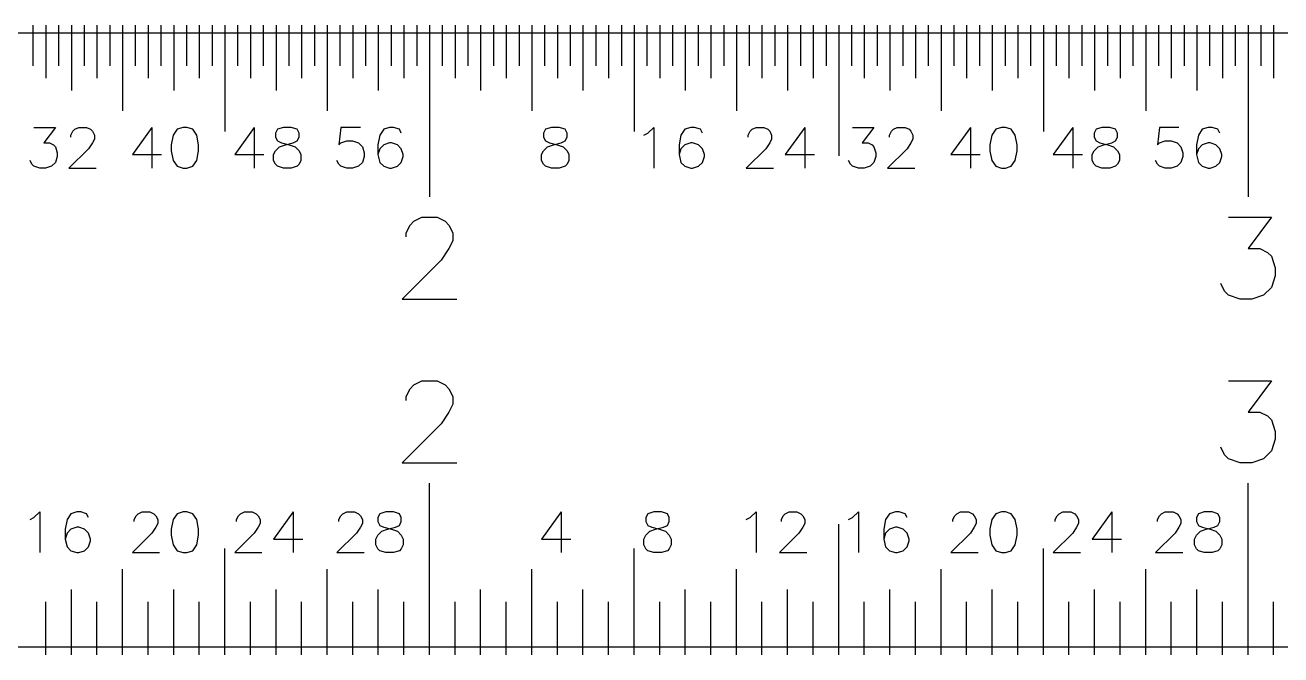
# Model space of a CAD drawing. Header units: inches. Extents: x 0 to 6, y -0.01 to 0.76.
# Drawn here: x 1.506 to 3.04, y -0.01 to 0.76 of the extents above; entities that cross this region are included whole.
import ezdxf

# ---------------------------------------------------------------- set-up
doc = ezdxf.new("R2010")
doc.units = ezdxf.units.IN
doc.header["$MEASUREMENT"] = 0
doc.layers.add('ENGRAVE', color=1, linetype='Continuous')
doc.layers.add('OUTLINE', color=8, linetype='Continuous')

msp = doc.modelspace()

# ---------------------------------------------------------------- linework, layer by layer
at = {"layer": 'ENGRAVE'}
for points in [[(1.5156, 0.76), (1.5156, 0.71)], [(1.5312, 0.76), (1.5312, 0.695)], [(1.5469, 0.76), (1.5469, 0.71)], [(1.5625, 0.76), (1.5625, 0.68)], [(1.5781, 0.76), (1.5781, 0.71)], [(1.5938, 0.76), (1.5938, 0.695)], [(1.6094, 0.76), (1.6094, 0.71)], [(1.625, 0.76), (1.625, 0.655)], [(1.6406, 0.76), (1.6406, 0.71)], [(1.6562, 0.76), (1.6562, 0.695)], [(1.6719, 0.76), (1.6719, 0.71)], [(1.6875, 0.76), (1.6875, 0.68)], [(1.7031, 0.76), (1.7031, 0.71)], [(1.7188, 0.76), (1.7188, 0.695)], [(1.7344, 0.76), (1.7344, 0.71)], [(1.75, 0.76), (1.75, 0.63)], [(1.7656, 0.76), (1.7656, 0.71)], [(1.7812, 0.76), (1.7812, 0.695)], [(1.7969, 0.76), (1.7969, 0.71)], [(1.8125, 0.76), (1.8125, 0.68)], [(1.8281, 0.76), (1.8281, 0.71)], [(1.8438, 0.76), (1.8438, 0.695)], [(1.8594, 0.76), (1.8594, 0.71)], [(1.875, 0.76), (1.875, 0.655)], [(1.8906, 0.76), (1.8906, 0.71)], [(1.9062, 0.76), (1.9062, 0.695)], [(1.9219, 0.76), (1.9219, 0.71)], [(1.9375, 0.76), (1.9375, 0.68)], [(1.9531, 0.76), (1.9531, 0.71)], [(1.9688, 0.76), (1.9688, 0.695)], [(1.9844, 0.76), (1.9844, 0.71)], [(2, 0.76), (2, 0.55)], [(2.0156, 0.76), (2.0156, 0.71)], [(2.0312, 0.76), (2.0312, 0.695)], [(2.0469, 0.76), (2.0469, 0.71)], [(2.0625, 0.76), (2.0625, 0.68)], [(2.0781, 0.76), (2.0781, 0.71)], [(2.0938, 0.76), (2.0938, 0.695)], [(2.1094, 0.76), (2.1094, 0.71)], [(2.125, 0.76), (2.125, 0.655)], [(2.1406, 0.76), (2.1406, 0.71)], [(2.1562, 0.76), (2.1562, 0.695)], [(2.1719, 0.76), (2.1719, 0.71)], [(2.1875, 0.76), (2.1875, 0.68)], [(2.2031, 0.76), (2.2031, 0.71)], [(2.2188, 0.76), (2.2188, 0.695)], [(2.2344, 0.76), (2.2344, 0.71)], [(2.25, 0.76), (2.25, 0.63)], [(2.2656, 0.76), (2.2656, 0.71)], [(2.2812, 0.76), (2.2812, 0.695)], [(2.2969, 0.76), (2.2969, 0.71)], [(2.3125, 0.76), (2.3125, 0.68)], [(2.3281, 0.76), (2.3281, 0.71)], [(2.3438, 0.76), (2.3438, 0.695)], [(2.3594, 0.76), (2.3594, 0.71)], [(2.375, 0.76), (2.375, 0.655)], [(2.3906, 0.76), (2.3906, 0.71)], [(2.4062, 0.76), (2.4062, 0.695)], [(2.4219, 0.76), (2.4219, 0.71)], [(2.4375, 0.76), (2.4375, 0.68)], [(2.4531, 0.76), (2.4531, 0.71)], [(2.4688, 0.76), (2.4688, 0.695)], [(2.4844, 0.76), (2.4844, 0.71)], [(2.5, 0.76), (2.5, 0.6)], [(2.5156, 0.76), (2.5156, 0.71)], [(2.5312, 0.76), (2.5312, 0.695)], [(2.5469, 0.76), (2.5469, 0.71)], [(2.5625, 0.76), (2.5625, 0.68)], [(2.5781, 0.76), (2.5781, 0.71)], [(2.5938, 0.76), (2.5938, 0.695)], [(2.6094, 0.76), (2.6094, 0.71)], [(2.625, 0.76), (2.625, 0.655)], [(2.6406, 0.76), (2.6406, 0.71)], [(2.6562, 0.76), (2.6562, 0.695)], [(2.6719, 0.76), (2.6719, 0.71)], [(2.6875, 0.76), (2.6875, 0.68)], [(2.7031, 0.76), (2.7031, 0.71)], [(2.7188, 0.76), (2.7188, 0.695)], [(2.7344, 0.76), (2.7344, 0.71)], [(2.75, 0.76), (2.75, 0.63)], [(2.7656, 0.76), (2.7656, 0.71)], [(2.7812, 0.76), (2.7812, 0.695)], [(2.7969, 0.76), (2.7969, 0.71)], [(2.8125, 0.76), (2.8125, 0.68)], [(2.8281, 0.76), (2.8281, 0.71)], [(2.8438, 0.76), (2.8438, 0.695)], [(2.8594, 0.76), (2.8594, 0.71)], [(2.875, 0.76), (2.875, 0.655)], [(2.8906, 0.76), (2.8906, 0.71)], [(2.9062, 0.76), (2.9062, 0.695)], [(2.9219, 0.76), (2.9219, 0.71)], [(2.9375, 0.76), (2.9375, 0.68)], [(2.9531, 0.76), (2.9531, 0.71)], [(2.9688, 0.76), (2.9688, 0.695)], [(2.9844, 0.76), (2.9844, 0.71)], [(3, 0.76), (3, 0.55)], [(3.0156, 0.76), (3.0156, 0.71)], [(3.0312, 0.76), (3.0312, 0.695)], [(1.5168, 0.635), (1.543, 0.635)], [(1.543, 0.635), (1.5287, 0.616)], [(1.562, 0.6255), (1.5644, 0.6302)], [(1.5644, 0.6302), (1.5668, 0.6326)], [(1.5668, 0.6326), (1.5715, 0.635)], [(1.5715, 0.635), (1.581, 0.635)], [(1.581, 0.635), (1.5858, 0.6326)], [(1.5858, 0.6326), (1.5882, 0.6302)], [(1.5882, 0.6302), (1.5906, 0.6255)], [(1.6608, 0.635), (1.637, 0.6017)], [(1.6608, 0.635), (1.6608, 0.585)], [(1.6918, 0.6326), (1.687, 0.6255)], [(1.6989, 0.635), (1.6918, 0.6326)], [(1.7037, 0.635), (1.6989, 0.635)], [(1.7108, 0.6326), (1.7037, 0.635)], [(1.7156, 0.6255), (1.7108, 0.6326)], [(1.7858, 0.635), (1.762, 0.6017)], [(1.7858, 0.635), (1.7858, 0.585)], [(1.8144, 0.6326), (1.812, 0.6279)], [(1.8215, 0.635), (1.8144, 0.6326)], [(1.831, 0.635), (1.8215, 0.635)], [(1.8382, 0.6326), (1.831, 0.635)], [(1.8406, 0.6279), (1.8382, 0.6326)], [(1.8918, 0.635), (1.8894, 0.6136)], [(1.9156, 0.635), (1.8918, 0.635)], [(1.9441, 0.6326), (1.9394, 0.6255)], [(1.9513, 0.635), (1.9441, 0.6326)], [(1.956, 0.635), (1.9513, 0.635)], [(1.9632, 0.6326), (1.956, 0.635)], [(1.9656, 0.6279), (1.9632, 0.6326)], [(2.1418, 0.6326), (2.1394, 0.6279)], [(2.1489, 0.635), (2.1418, 0.6326)], [(2.1584, 0.635), (2.1489, 0.635)], [(2.1656, 0.6326), (2.1584, 0.635)], [(2.168, 0.6279), (2.1656, 0.6326)], [(2.2668, 0.6279), (2.2739, 0.635)], [(2.2739, 0.635), (2.2739, 0.585)], [(2.312, 0.6326), (2.3072, 0.6255)], [(2.3191, 0.635), (2.312, 0.6326)], [(2.3239, 0.635), (2.3191, 0.635)], [(2.331, 0.6326), (2.3239, 0.635)], [(2.3334, 0.6279), (2.331, 0.6326)], [(2.3894, 0.6255), (2.3918, 0.6302)], [(2.3918, 0.6302), (2.3941, 0.6326)], [(2.3941, 0.6326), (2.3989, 0.635)], [(2.3989, 0.635), (2.4084, 0.635)], [(2.4084, 0.635), (2.4132, 0.6326)], [(2.4132, 0.6326), (2.4156, 0.6302)], [(2.4156, 0.6302), (2.418, 0.6255)], [(2.4584, 0.635), (2.4346, 0.6017)], [(2.4584, 0.635), (2.4584, 0.585)], [(2.5168, 0.635), (2.543, 0.635)], [(2.543, 0.635), (2.5287, 0.616)], [(2.562, 0.6255), (2.5644, 0.6302)], [(2.5644, 0.6302), (2.5668, 0.6326)], [(2.5668, 0.6326), (2.5715, 0.635)], [(2.5715, 0.635), (2.581, 0.635)], [(2.581, 0.635), (2.5858, 0.6326)], [(2.5858, 0.6326), (2.5882, 0.6302)], [(2.5882, 0.6302), (2.5906, 0.6255)], [(2.6608, 0.635), (2.637, 0.6017)], [(2.6608, 0.635), (2.6608, 0.585)], [(2.6918, 0.6326), (2.687, 0.6255)], [(2.6989, 0.635), (2.6918, 0.6326)], [(2.7037, 0.635), (2.6989, 0.635)], [(2.7108, 0.6326), (2.7037, 0.635)], [(2.7156, 0.6255), (2.7108, 0.6326)], [(2.7858, 0.635), (2.762, 0.6017)], [(2.7858, 0.635), (2.7858, 0.585)], [(2.8144, 0.6326), (2.812, 0.6279)], [(2.8215, 0.635), (2.8144, 0.6326)], [(2.831, 0.635), (2.8215, 0.635)], [(2.8382, 0.6326), (2.831, 0.635)], [(2.8406, 0.6279), (2.8382, 0.6326)], [(2.8918, 0.635), (2.8894, 0.6136)], [(2.9156, 0.635), (2.8918, 0.635)], [(2.9441, 0.6326), (2.9394, 0.6255)], [(2.9513, 0.635), (2.9441, 0.6326)], [(2.956, 0.635), (2.9513, 0.635)], [(2.9632, 0.6326), (2.956, 0.635)], [(2.9656, 0.6279), (2.9632, 0.6326)], [(1.5287, 0.616), (1.5358, 0.616)], [(1.5358, 0.616), (1.5406, 0.6136)], [(1.562, 0.6231), (1.562, 0.6255)], [(1.5882, 0.616), (1.5834, 0.6088)], [(1.5906, 0.6207), (1.5882, 0.616)], [(1.5906, 0.6255), (1.5906, 0.6207)], [(1.687, 0.6255), (1.6846, 0.6136)], [(1.718, 0.6136), (1.7156, 0.6255)], [(1.812, 0.6279), (1.812, 0.6231)], [(1.812, 0.6231), (1.8144, 0.6183)], [(1.8144, 0.6183), (1.8191, 0.616)], [(1.8191, 0.616), (1.8287, 0.6136)], [(1.8239, 0.6136), (1.8334, 0.616)], [(1.8334, 0.616), (1.8382, 0.6183)], [(1.8382, 0.6183), (1.8406, 0.6231)], [(1.8406, 0.6231), (1.8406, 0.6279)], [(1.8894, 0.6136), (1.8918, 0.616)], [(1.8918, 0.616), (1.8989, 0.6183)], [(1.8989, 0.6183), (1.906, 0.6183)], [(1.906, 0.6183), (1.9132, 0.616)], [(1.9132, 0.616), (1.918, 0.6112)], [(1.9394, 0.6255), (1.937, 0.6136)], [(1.9513, 0.616), (1.9441, 0.6136)], [(1.9537, 0.616), (1.9513, 0.616)], [(1.9608, 0.6136), (1.9537, 0.616)], [(2.1394, 0.6279), (2.1394, 0.6231)], [(2.1394, 0.6231), (2.1418, 0.6183)], [(2.1418, 0.6183), (2.1465, 0.616)], [(2.1465, 0.616), (2.156, 0.6136)], [(2.1513, 0.6136), (2.1608, 0.616)], [(2.1608, 0.616), (2.1656, 0.6183)], [(2.1656, 0.6183), (2.168, 0.6231)], [(2.168, 0.6231), (2.168, 0.6279)], [(2.262, 0.6255), (2.2668, 0.6279)], [(2.3072, 0.6255), (2.3049, 0.6136)], [(2.3191, 0.616), (2.312, 0.6136)], [(2.3215, 0.616), (2.3191, 0.616)], [(2.3287, 0.6136), (2.3215, 0.616)], [(2.3894, 0.6231), (2.3894, 0.6255)], [(2.4156, 0.616), (2.4108, 0.6088)], [(2.418, 0.6207), (2.4156, 0.616)], [(2.418, 0.6255), (2.418, 0.6207)], [(2.5287, 0.616), (2.5358, 0.616)], [(2.5358, 0.616), (2.5406, 0.6136)], [(2.562, 0.6231), (2.562, 0.6255)], [(2.5882, 0.616), (2.5834, 0.6088)], [(2.5906, 0.6207), (2.5882, 0.616)], [(2.5906, 0.6255), (2.5906, 0.6207)], [(2.687, 0.6255), (2.6846, 0.6136)], [(2.718, 0.6136), (2.7156, 0.6255)], [(2.812, 0.6279), (2.812, 0.6231)], [(2.812, 0.6231), (2.8144, 0.6183)], [(2.8144, 0.6183), (2.8191, 0.616)], [(2.8191, 0.616), (2.8287, 0.6136)], [(2.8239, 0.6136), (2.8334, 0.616)], [(2.8334, 0.616), (2.8382, 0.6183)], [(2.8382, 0.6183), (2.8406, 0.6231)], [(2.8406, 0.6231), (2.8406, 0.6279)], [(2.8894, 0.6136), (2.8918, 0.616)], [(2.8918, 0.616), (2.8989, 0.6183)], [(2.8989, 0.6183), (2.906, 0.6183)], [(2.906, 0.6183), (2.9132, 0.616)], [(2.9132, 0.616), (2.918, 0.6112)], [(2.9394, 0.6255), (2.937, 0.6136)], [(2.9513, 0.616), (2.9441, 0.6136)], [(2.9537, 0.616), (2.9513, 0.616)], [(2.9608, 0.6136), (2.9537, 0.616)], [(1.5406, 0.6136), (1.543, 0.6112)], [(1.543, 0.6112), (1.5453, 0.604)], [(1.5453, 0.5993), (1.543, 0.5921)], [(1.5453, 0.604), (1.5453, 0.5993)], [(1.5834, 0.6088), (1.5596, 0.585)], [(1.637, 0.6017), (1.6727, 0.6017)], [(1.6846, 0.6136), (1.6846, 0.6064)], [(1.6846, 0.6064), (1.687, 0.5945)], [(1.7156, 0.5945), (1.718, 0.6064)], [(1.718, 0.6064), (1.718, 0.6136)], [(1.762, 0.6017), (1.7977, 0.6017)], [(1.8096, 0.6017), (1.812, 0.6064)], [(1.8096, 0.5945), (1.8096, 0.6017)], [(1.812, 0.6064), (1.8168, 0.6112)], [(1.8168, 0.6112), (1.8239, 0.6136)], [(1.8287, 0.6136), (1.8358, 0.6112)], [(1.8358, 0.6112), (1.8406, 0.6064)], [(1.8406, 0.6064), (1.843, 0.6017)], [(1.843, 0.6017), (1.843, 0.5945)], [(1.918, 0.6112), (1.9203, 0.604)], [(1.9203, 0.5993), (1.918, 0.5921)], [(1.9203, 0.604), (1.9203, 0.5993)], [(1.937, 0.6136), (1.937, 0.6017)], [(1.9394, 0.6088), (1.937, 0.6017)], [(1.937, 0.6017), (1.9394, 0.5921)], [(1.9441, 0.6136), (1.9394, 0.6088)], [(1.9656, 0.6088), (1.9608, 0.6136)], [(1.968, 0.6017), (1.9656, 0.6088)], [(1.9656, 0.5921), (1.968, 0.5993)], [(1.968, 0.5993), (1.968, 0.6017)], [(2.137, 0.6017), (2.1394, 0.6064)], [(2.137, 0.5945), (2.137, 0.6017)], [(2.1394, 0.6064), (2.1441, 0.6112)], [(2.1441, 0.6112), (2.1513, 0.6136)], [(2.156, 0.6136), (2.1632, 0.6112)], [(2.1632, 0.6112), (2.168, 0.6064)], [(2.168, 0.6064), (2.1703, 0.6017)], [(2.1703, 0.6017), (2.1703, 0.5945)], [(2.3049, 0.6136), (2.3049, 0.6017)], [(2.3072, 0.6088), (2.3049, 0.6017)], [(2.3049, 0.6017), (2.3072, 0.5921)], [(2.312, 0.6136), (2.3072, 0.6088)], [(2.3334, 0.6088), (2.3287, 0.6136)], [(2.3358, 0.6017), (2.3334, 0.6088)], [(2.3334, 0.5921), (2.3358, 0.5993)], [(2.3358, 0.5993), (2.3358, 0.6017)], [(2.4108, 0.6088), (2.387, 0.585)], [(2.4346, 0.6017), (2.4703, 0.6017)], [(2.5406, 0.6136), (2.543, 0.6112)], [(2.543, 0.6112), (2.5453, 0.604)], [(2.5453, 0.5993), (2.543, 0.5921)], [(2.5453, 0.604), (2.5453, 0.5993)], [(2.5834, 0.6088), (2.5596, 0.585)], [(2.637, 0.6017), (2.6727, 0.6017)], [(2.6846, 0.6136), (2.6846, 0.6064)], [(2.6846, 0.6064), (2.687, 0.5945)], [(2.7156, 0.5945), (2.718, 0.6064)], [(2.718, 0.6064), (2.718, 0.6136)], [(2.762, 0.6017), (2.7977, 0.6017)], [(2.8096, 0.6017), (2.812, 0.6064)], [(2.8096, 0.5945), (2.8096, 0.6017)], [(2.812, 0.6064), (2.8168, 0.6112)], [(2.8168, 0.6112), (2.8239, 0.6136)], [(2.8287, 0.6136), (2.8358, 0.6112)], [(2.8358, 0.6112), (2.8406, 0.6064)], [(2.8406, 0.6064), (2.843, 0.6017)], [(2.843, 0.6017), (2.843, 0.5945)], [(2.918, 0.6112), (2.9203, 0.604)], [(2.9203, 0.5993), (2.918, 0.5921)], [(2.9203, 0.604), (2.9203, 0.5993)], [(2.937, 0.6136), (2.937, 0.6017)], [(2.9394, 0.6088), (2.937, 0.6017)], [(2.937, 0.6017), (2.9394, 0.5921)], [(2.9441, 0.6136), (2.9394, 0.6088)], [(2.9656, 0.6088), (2.9608, 0.6136)], [(2.968, 0.6017), (2.9656, 0.6088)], [(2.9656, 0.5921), (2.968, 0.5993)], [(2.968, 0.5993), (2.968, 0.6017)], [(1.5144, 0.5898), (1.512, 0.5945)], [(1.5168, 0.5874), (1.5144, 0.5898)], [(1.5239, 0.585), (1.5168, 0.5874)], [(1.531, 0.585), (1.5239, 0.585)], [(1.5382, 0.5874), (1.531, 0.585)], [(1.543, 0.5921), (1.5382, 0.5874)], [(1.5596, 0.585), (1.593, 0.585)], [(1.687, 0.5945), (1.6918, 0.5874)], [(1.6918, 0.5874), (1.6989, 0.585)], [(1.6989, 0.585), (1.7037, 0.585)], [(1.7037, 0.585), (1.7108, 0.5874)], [(1.7108, 0.5874), (1.7156, 0.5945)], [(1.812, 0.5898), (1.8096, 0.5945)], [(1.8144, 0.5874), (1.812, 0.5898)], [(1.8215, 0.585), (1.8144, 0.5874)], [(1.831, 0.585), (1.8215, 0.585)], [(1.8382, 0.5874), (1.831, 0.585)], [(1.8406, 0.5898), (1.8382, 0.5874)], [(1.843, 0.5945), (1.8406, 0.5898)], [(1.8894, 0.5898), (1.887, 0.5945)], [(1.8918, 0.5874), (1.8894, 0.5898)], [(1.8989, 0.585), (1.8918, 0.5874)], [(1.906, 0.585), (1.8989, 0.585)], [(1.9132, 0.5874), (1.906, 0.585)], [(1.918, 0.5921), (1.9132, 0.5874)], [(1.9394, 0.5921), (1.9441, 0.5874)], [(1.9441, 0.5874), (1.9513, 0.585)], [(1.9513, 0.585), (1.9537, 0.585)], [(1.9537, 0.585), (1.9608, 0.5874)], [(1.9608, 0.5874), (1.9656, 0.5921)], [(2.1394, 0.5898), (2.137, 0.5945)], [(2.1418, 0.5874), (2.1394, 0.5898)], [(2.1489, 0.585), (2.1418, 0.5874)], [(2.1584, 0.585), (2.1489, 0.585)], [(2.1656, 0.5874), (2.1584, 0.585)], [(2.168, 0.5898), (2.1656, 0.5874)], [(2.1703, 0.5945), (2.168, 0.5898)], [(2.3072, 0.5921), (2.312, 0.5874)], [(2.312, 0.5874), (2.3191, 0.585)], [(2.3191, 0.585), (2.3215, 0.585)], [(2.3215, 0.585), (2.3287, 0.5874)], [(2.3287, 0.5874), (2.3334, 0.5921)], [(2.387, 0.585), (2.4203, 0.585)], [(2.5144, 0.5898), (2.512, 0.5945)], [(2.5168, 0.5874), (2.5144, 0.5898)], [(2.5239, 0.585), (2.5168, 0.5874)], [(2.531, 0.585), (2.5239, 0.585)], [(2.5382, 0.5874), (2.531, 0.585)], [(2.543, 0.5921), (2.5382, 0.5874)], [(2.5596, 0.585), (2.593, 0.585)], [(2.687, 0.5945), (2.6918, 0.5874)], [(2.6918, 0.5874), (2.6989, 0.585)], [(2.6989, 0.585), (2.7037, 0.585)], [(2.7037, 0.585), (2.7108, 0.5874)], [(2.7108, 0.5874), (2.7156, 0.5945)], [(2.812, 0.5898), (2.8096, 0.5945)], [(2.8144, 0.5874), (2.812, 0.5898)], [(2.8215, 0.585), (2.8144, 0.5874)], [(2.831, 0.585), (2.8215, 0.585)], [(2.8382, 0.5874), (2.831, 0.585)], [(2.8406, 0.5898), (2.8382, 0.5874)], [(2.843, 0.5945), (2.8406, 0.5898)], [(2.8894, 0.5898), (2.887, 0.5945)], [(2.8918, 0.5874), (2.8894, 0.5898)], [(2.8989, 0.585), (2.8918, 0.5874)], [(2.906, 0.585), (2.8989, 0.585)], [(2.9132, 0.5874), (2.906, 0.585)], [(2.918, 0.5921), (2.9132, 0.5874)], [(2.9394, 0.5921), (2.9441, 0.5874)], [(2.9441, 0.5874), (2.9513, 0.585)], [(2.9513, 0.585), (2.9537, 0.585)], [(2.9537, 0.585), (2.9608, 0.5874)], [(2.9608, 0.5874), (2.9656, 0.5921)], [(1.981, 0.5202), (1.9905, 0.525)], [(1.9905, 0.525), (2.0095, 0.525)], [(2.0095, 0.525), (2.019, 0.5202)], [(2.9762, 0.525), (3.0286, 0.525)], [(3.0286, 0.525), (3, 0.4869)], [(1.9714, 0.506), (1.9762, 0.5155)], [(1.9762, 0.5155), (1.981, 0.5202)], [(2.019, 0.5202), (2.0238, 0.5155)], [(2.0238, 0.5155), (2.0286, 0.506)], [(1.9714, 0.5012), (1.9714, 0.506)], [(2.0286, 0.4964), (2.0238, 0.4869)], [(2.0286, 0.506), (2.0286, 0.4964)], [(2.0238, 0.4869), (2.0143, 0.4726)], [(3, 0.4869), (3.0143, 0.4869)], [(3.0143, 0.4869), (3.0238, 0.4821)], [(3.0238, 0.4821), (3.0286, 0.4774)], [(3.0286, 0.4774), (3.0333, 0.4631)], [(2.0143, 0.4726), (1.9667, 0.425)], [(3.0333, 0.4631), (3.0333, 0.4536)], [(3.0333, 0.4536), (3.0286, 0.4393)], [(2.9714, 0.4345), (2.9667, 0.444)], [(2.9762, 0.4298), (2.9714, 0.4345)], [(2.9905, 0.425), (2.9762, 0.4298)], [(3.019, 0.4298), (3.0048, 0.425)], [(3.0286, 0.4393), (3.019, 0.4298)], [(1.9667, 0.425), (2.0333, 0.425)], [(3.0048, 0.425), (2.9905, 0.425)], [(1.981, 0.3202), (1.9905, 0.325)], [(1.9905, 0.325), (2.0095, 0.325)], [(2.0095, 0.325), (2.019, 0.3202)], [(2.9762, 0.325), (3.0286, 0.325)], [(3.0286, 0.325), (3, 0.2869)], [(1.9714, 0.306), (1.9762, 0.3155)], [(1.9762, 0.3155), (1.981, 0.3202)], [(2.019, 0.3202), (2.0238, 0.3155)], [(2.0238, 0.3155), (2.0286, 0.306)], [(1.9714, 0.3012), (1.9714, 0.306)], [(2.0286, 0.2964), (2.0238, 0.2869)], [(2.0286, 0.306), (2.0286, 0.2964)], [(2.0238, 0.2869), (2.0143, 0.2726)], [(3, 0.2869), (3.0143, 0.2869)], [(3.0143, 0.2869), (3.0238, 0.2821)], [(3.0238, 0.2821), (3.0286, 0.2774)], [(3.0286, 0.2774), (3.0333, 0.2631)], [(2.0143, 0.2726), (1.9667, 0.225)], [(3.0333, 0.2631), (3.0333, 0.2536)], [(3.0333, 0.2536), (3.0286, 0.2393)], [(2.9714, 0.2345), (2.9667, 0.244)], [(2.9762, 0.2298), (2.9714, 0.2345)], [(3.0286, 0.2393), (3.019, 0.2298)], [(1.9667, 0.225), (2.0333, 0.225)], [(2.9905, 0.225), (2.9762, 0.2298)], [(3.0048, 0.225), (2.9905, 0.225)], [(3.019, 0.2298), (3.0048, 0.225)], [(2, -0.01), (2, 0.2)], [(3, -0.01), (3, 0.2)], [(1.512, 0.1555), (1.5168, 0.1579)], [(1.5168, 0.1579), (1.5239, 0.165)], [(1.5239, 0.165), (1.5239, 0.115)], [(1.5572, 0.1555), (1.5549, 0.1436)], [(1.562, 0.1626), (1.5572, 0.1555)], [(1.5691, 0.165), (1.562, 0.1626)], [(1.5739, 0.165), (1.5691, 0.165)], [(1.581, 0.1626), (1.5739, 0.165)], [(1.5834, 0.1579), (1.581, 0.1626)], [(1.6394, 0.1555), (1.6418, 0.1602)], [(1.6394, 0.1531), (1.6394, 0.1555)], [(1.6418, 0.1602), (1.6441, 0.1626)], [(1.6441, 0.1626), (1.6489, 0.165)], [(1.6489, 0.165), (1.6584, 0.165)], [(1.6584, 0.165), (1.6632, 0.1626)], [(1.6632, 0.1626), (1.6656, 0.1602)], [(1.6656, 0.1602), (1.668, 0.1555)], [(1.668, 0.1555), (1.668, 0.1507)], [(1.687, 0.1555), (1.6846, 0.1436)], [(1.6918, 0.1626), (1.687, 0.1555)], [(1.6989, 0.165), (1.6918, 0.1626)], [(1.7037, 0.165), (1.6989, 0.165)], [(1.7108, 0.1626), (1.7037, 0.165)], [(1.7156, 0.1555), (1.7108, 0.1626)], [(1.718, 0.1436), (1.7156, 0.1555)], [(1.7644, 0.1555), (1.7668, 0.1602)], [(1.7644, 0.1531), (1.7644, 0.1555)], [(1.7668, 0.1602), (1.7691, 0.1626)], [(1.7691, 0.1626), (1.7739, 0.165)], [(1.7739, 0.165), (1.7834, 0.165)], [(1.7834, 0.165), (1.7882, 0.1626)], [(1.7882, 0.1626), (1.7906, 0.1602)], [(1.7906, 0.1602), (1.793, 0.1555)], [(1.793, 0.1555), (1.793, 0.1507)], [(1.8334, 0.165), (1.8096, 0.1317)], [(1.8334, 0.165), (1.8334, 0.115)], [(1.8894, 0.1555), (1.8918, 0.1602)], [(1.8894, 0.1531), (1.8894, 0.1555)], [(1.8918, 0.1602), (1.8941, 0.1626)], [(1.8941, 0.1626), (1.8989, 0.165)], [(1.8989, 0.165), (1.9084, 0.165)], [(1.9084, 0.165), (1.9132, 0.1626)], [(1.9132, 0.1626), (1.9156, 0.1602)], [(1.9156, 0.1602), (1.918, 0.1555)], [(1.918, 0.1555), (1.918, 0.1507)], [(1.9394, 0.1626), (1.937, 0.1579)], [(1.937, 0.1579), (1.937, 0.1531)], [(1.9465, 0.165), (1.9394, 0.1626)], [(1.956, 0.165), (1.9465, 0.165)], [(1.9632, 0.1626), (1.956, 0.165)], [(1.9656, 0.1579), (1.9632, 0.1626)], [(1.9656, 0.1531), (1.9656, 0.1579)], [(2.1608, 0.165), (2.137, 0.1317)], [(2.1608, 0.165), (2.1608, 0.115)], [(2.2668, 0.1626), (2.2644, 0.1579)], [(2.2644, 0.1579), (2.2644, 0.1531)], [(2.2739, 0.165), (2.2668, 0.1626)], [(2.2834, 0.165), (2.2739, 0.165)], [(2.2906, 0.1626), (2.2834, 0.165)], [(2.293, 0.1579), (2.2906, 0.1626)], [(2.293, 0.1531), (2.293, 0.1579)], [(2.387, 0.1555), (2.3918, 0.1579)], [(2.3918, 0.1579), (2.3989, 0.165)], [(2.3989, 0.165), (2.3989, 0.115)], [(2.4299, 0.1555), (2.4322, 0.1602)], [(2.4299, 0.1531), (2.4299, 0.1555)], [(2.4322, 0.1602), (2.4346, 0.1626)], [(2.4346, 0.1626), (2.4394, 0.165)], [(2.4394, 0.165), (2.4489, 0.165)], [(2.4489, 0.165), (2.4537, 0.1626)], [(2.4537, 0.1626), (2.456, 0.1602)], [(2.456, 0.1602), (2.4584, 0.1555)], [(2.4584, 0.1555), (2.4584, 0.1507)], [(2.512, 0.1555), (2.5168, 0.1579)], [(2.5168, 0.1579), (2.5239, 0.165)], [(2.5239, 0.165), (2.5239, 0.115)], [(2.5572, 0.1555), (2.5549, 0.1436)], [(2.562, 0.1626), (2.5572, 0.1555)], [(2.5691, 0.165), (2.562, 0.1626)], [(2.5739, 0.165), (2.5691, 0.165)], [(2.581, 0.1626), (2.5739, 0.165)], [(2.5834, 0.1579), (2.581, 0.1626)], [(2.6394, 0.1555), (2.6418, 0.1602)], [(2.6394, 0.1531), (2.6394, 0.1555)], [(2.6418, 0.1602), (2.6441, 0.1626)], [(2.6441, 0.1626), (2.6489, 0.165)], [(2.6489, 0.165), (2.6584, 0.165)], [(2.6584, 0.165), (2.6632, 0.1626)], [(2.6632, 0.1626), (2.6656, 0.1602)], [(2.6656, 0.1602), (2.668, 0.1555)], [(2.668, 0.1555), (2.668, 0.1507)], [(2.687, 0.1555), (2.6846, 0.1436)], [(2.6918, 0.1626), (2.687, 0.1555)], [(2.6989, 0.165), (2.6918, 0.1626)], [(2.7037, 0.165), (2.6989, 0.165)], [(2.7108, 0.1626), (2.7037, 0.165)], [(2.7156, 0.1555), (2.7108, 0.1626)], [(2.718, 0.1436), (2.7156, 0.1555)], [(2.7644, 0.1555), (2.7668, 0.1602)], [(2.7644, 0.1531), (2.7644, 0.1555)], [(2.7668, 0.1602), (2.7691, 0.1626)], [(2.7691, 0.1626), (2.7739, 0.165)], [(2.7739, 0.165), (2.7834, 0.165)], [(2.7834, 0.165), (2.7882, 0.1626)], [(2.7882, 0.1626), (2.7906, 0.1602)], [(2.7906, 0.1602), (2.793, 0.1555)], [(2.793, 0.1555), (2.793, 0.1507)], [(2.8334, 0.165), (2.8096, 0.1317)], [(2.8334, 0.165), (2.8334, 0.115)], [(2.8894, 0.1555), (2.8918, 0.1602)], [(2.8894, 0.1531), (2.8894, 0.1555)], [(2.8918, 0.1602), (2.8941, 0.1626)], [(2.8941, 0.1626), (2.8989, 0.165)], [(2.8989, 0.165), (2.9084, 0.165)], [(2.9084, 0.165), (2.9132, 0.1626)], [(2.9132, 0.1626), (2.9156, 0.1602)], [(2.9156, 0.1602), (2.918, 0.1555)], [(2.918, 0.1555), (2.918, 0.1507)], [(2.9394, 0.1626), (2.937, 0.1579)], [(2.937, 0.1579), (2.937, 0.1531)], [(2.9465, 0.165), (2.9394, 0.1626)], [(2.956, 0.165), (2.9465, 0.165)], [(2.9632, 0.1626), (2.956, 0.165)], [(2.9656, 0.1579), (2.9632, 0.1626)], [(2.9656, 0.1531), (2.9656, 0.1579)], [(1.5549, 0.1436), (1.5549, 0.1317)], [(1.5572, 0.1388), (1.5549, 0.1317)], [(1.562, 0.1436), (1.5572, 0.1388)], [(1.5691, 0.146), (1.562, 0.1436)], [(1.5715, 0.146), (1.5691, 0.146)], [(1.5787, 0.1436), (1.5715, 0.146)], [(1.5834, 0.1388), (1.5787, 0.1436)], [(1.5858, 0.1317), (1.5834, 0.1388)], [(1.6608, 0.1388), (1.637, 0.115)], [(1.6656, 0.146), (1.6608, 0.1388)], [(1.668, 0.1507), (1.6656, 0.146)], [(1.6846, 0.1436), (1.6846, 0.1364)], [(1.718, 0.1364), (1.718, 0.1436)], [(1.7858, 0.1388), (1.762, 0.115)], [(1.7906, 0.146), (1.7858, 0.1388)], [(1.793, 0.1507), (1.7906, 0.146)], [(1.9108, 0.1388), (1.887, 0.115)], [(1.9156, 0.146), (1.9108, 0.1388)], [(1.918, 0.1507), (1.9156, 0.146)], [(1.937, 0.1531), (1.9394, 0.1483)], [(1.937, 0.1364), (1.9418, 0.1412)], [(1.9394, 0.1483), (1.9441, 0.146)], [(1.9418, 0.1412), (1.9489, 0.1436)], [(1.9441, 0.146), (1.9537, 0.1436)], [(1.9489, 0.1436), (1.9584, 0.146)], [(1.9537, 0.1436), (1.9608, 0.1412)], [(1.9584, 0.146), (1.9632, 0.1483)], [(1.9608, 0.1412), (1.9656, 0.1364)], [(1.9632, 0.1483), (1.9656, 0.1531)], [(2.2644, 0.1531), (2.2668, 0.1483)], [(2.2644, 0.1364), (2.2691, 0.1412)], [(2.2668, 0.1483), (2.2715, 0.146)], [(2.2691, 0.1412), (2.2763, 0.1436)], [(2.2715, 0.146), (2.281, 0.1436)], [(2.2763, 0.1436), (2.2858, 0.146)], [(2.281, 0.1436), (2.2882, 0.1412)], [(2.2858, 0.146), (2.2906, 0.1483)], [(2.2882, 0.1412), (2.293, 0.1364)], [(2.2906, 0.1483), (2.293, 0.1531)], [(2.4513, 0.1388), (2.4275, 0.115)], [(2.456, 0.146), (2.4513, 0.1388)], [(2.4584, 0.1507), (2.456, 0.146)], [(2.5, -0.01), (2.5, 0.15)], [(2.5549, 0.1436), (2.5549, 0.1317)], [(2.5572, 0.1388), (2.5549, 0.1317)], [(2.562, 0.1436), (2.5572, 0.1388)], [(2.5691, 0.146), (2.562, 0.1436)], [(2.5715, 0.146), (2.5691, 0.146)], [(2.5787, 0.1436), (2.5715, 0.146)], [(2.5834, 0.1388), (2.5787, 0.1436)], [(2.5858, 0.1317), (2.5834, 0.1388)], [(2.6608, 0.1388), (2.637, 0.115)], [(2.6656, 0.146), (2.6608, 0.1388)], [(2.668, 0.1507), (2.6656, 0.146)], [(2.6846, 0.1436), (2.6846, 0.1364)], [(2.718, 0.1364), (2.718, 0.1436)], [(2.7858, 0.1388), (2.762, 0.115)], [(2.7906, 0.146), (2.7858, 0.1388)], [(2.793, 0.1507), (2.7906, 0.146)], [(2.9108, 0.1388), (2.887, 0.115)], [(2.9156, 0.146), (2.9108, 0.1388)], [(2.918, 0.1507), (2.9156, 0.146)], [(2.937, 0.1531), (2.9394, 0.1483)], [(2.937, 0.1364), (2.9418, 0.1412)], [(2.9394, 0.1483), (2.9441, 0.146)], [(2.9418, 0.1412), (2.9489, 0.1436)], [(2.9441, 0.146), (2.9537, 0.1436)], [(2.9489, 0.1436), (2.9584, 0.146)], [(2.9537, 0.1436), (2.9608, 0.1412)], [(2.9584, 0.146), (2.9632, 0.1483)], [(2.9608, 0.1412), (2.9656, 0.1364)], [(2.9632, 0.1483), (2.9656, 0.1531)], [(1.5549, 0.1317), (1.5572, 0.1221)], [(1.5834, 0.1221), (1.5858, 0.1293)], [(1.5858, 0.1293), (1.5858, 0.1317)], [(1.6846, 0.1364), (1.687, 0.1245)], [(1.687, 0.1245), (1.6918, 0.1174)], [(1.7108, 0.1174), (1.7156, 0.1245)], [(1.7156, 0.1245), (1.718, 0.1364)], [(1.8096, 0.1317), (1.8453, 0.1317)], [(1.9346, 0.1317), (1.937, 0.1364)], [(1.9346, 0.1245), (1.9346, 0.1317)], [(1.937, 0.1198), (1.9346, 0.1245)], [(1.9656, 0.1364), (1.968, 0.1317)], [(1.968, 0.1245), (1.9656, 0.1198)], [(1.968, 0.1317), (1.968, 0.1245)], [(2.137, 0.1317), (2.1727, 0.1317)], [(2.262, 0.1317), (2.2644, 0.1364)], [(2.262, 0.1245), (2.262, 0.1317)], [(2.2644, 0.1198), (2.262, 0.1245)], [(2.293, 0.1364), (2.2953, 0.1317)], [(2.2953, 0.1245), (2.293, 0.1198)], [(2.2953, 0.1317), (2.2953, 0.1245)], [(2.5549, 0.1317), (2.5572, 0.1221)], [(2.5834, 0.1221), (2.5858, 0.1293)], [(2.5858, 0.1293), (2.5858, 0.1317)], [(2.6846, 0.1364), (2.687, 0.1245)], [(2.687, 0.1245), (2.6918, 0.1174)], [(2.7108, 0.1174), (2.7156, 0.1245)], [(2.7156, 0.1245), (2.718, 0.1364)], [(2.8096, 0.1317), (2.8453, 0.1317)], [(2.9346, 0.1317), (2.937, 0.1364)], [(2.9346, 0.1245), (2.9346, 0.1317)], [(2.937, 0.1198), (2.9346, 0.1245)], [(2.9656, 0.1364), (2.968, 0.1317)], [(2.968, 0.1245), (2.9656, 0.1198)], [(2.968, 0.1317), (2.968, 0.1245)], [(1.5572, 0.1221), (1.562, 0.1174)], [(1.562, 0.1174), (1.5691, 0.115)], [(1.5691, 0.115), (1.5715, 0.115)], [(1.5715, 0.115), (1.5787, 0.1174)], [(1.5787, 0.1174), (1.5834, 0.1221)], [(1.637, 0.115), (1.6703, 0.115)], [(1.6918, 0.1174), (1.6989, 0.115)], [(1.6989, 0.115), (1.7037, 0.115)], [(1.7037, 0.115), (1.7108, 0.1174)], [(1.75, -0.01), (1.75, 0.12)], [(1.762, 0.115), (1.7953, 0.115)], [(1.887, 0.115), (1.9203, 0.115)], [(1.9394, 0.1174), (1.937, 0.1198)], [(1.9465, 0.115), (1.9394, 0.1174)], [(1.956, 0.115), (1.9465, 0.115)], [(1.9632, 0.1174), (1.956, 0.115)], [(1.9656, 0.1198), (1.9632, 0.1174)], [(2.25, -0.01), (2.25, 0.12)], [(2.2668, 0.1174), (2.2644, 0.1198)], [(2.2739, 0.115), (2.2668, 0.1174)], [(2.2834, 0.115), (2.2739, 0.115)], [(2.2906, 0.1174), (2.2834, 0.115)], [(2.293, 0.1198), (2.2906, 0.1174)], [(2.4275, 0.115), (2.4608, 0.115)], [(2.5572, 0.1221), (2.562, 0.1174)], [(2.562, 0.1174), (2.5691, 0.115)], [(2.5691, 0.115), (2.5715, 0.115)], [(2.5715, 0.115), (2.5787, 0.1174)], [(2.5787, 0.1174), (2.5834, 0.1221)], [(2.637, 0.115), (2.6703, 0.115)], [(2.6918, 0.1174), (2.6989, 0.115)], [(2.6989, 0.115), (2.7037, 0.115)], [(2.7037, 0.115), (2.7108, 0.1174)], [(2.75, -0.01), (2.75, 0.12)], [(2.762, 0.115), (2.7953, 0.115)], [(2.887, 0.115), (2.9203, 0.115)], [(2.9394, 0.1174), (2.937, 0.1198)], [(2.9465, 0.115), (2.9394, 0.1174)], [(2.956, 0.115), (2.9465, 0.115)], [(2.9632, 0.1174), (2.956, 0.115)], [(2.9656, 0.1198), (2.9632, 0.1174)], [(1.625, -0.01), (1.625, 0.095)], [(1.875, -0.01), (1.875, 0.095)], [(2.125, -0.01), (2.125, 0.095)], [(2.375, -0.01), (2.375, 0.095)], [(2.625, -0.01), (2.625, 0.095)], [(2.875, -0.01), (2.875, 0.095)], [(1.5625, -0.01), (1.5625, 0.07)], [(1.6875, -0.01), (1.6875, 0.07)], [(1.8125, -0.01), (1.8125, 0.07)], [(1.9375, -0.01), (1.9375, 0.07)], [(2.0625, -0.01), (2.0625, 0.07)], [(2.1875, -0.01), (2.1875, 0.07)], [(2.3125, -0.01), (2.3125, 0.07)], [(2.4375, -0.01), (2.4375, 0.07)], [(2.5625, -0.01), (2.5625, 0.07)], [(2.6875, -0.01), (2.6875, 0.07)], [(2.8125, -0.01), (2.8125, 0.07)], [(2.9375, -0.01), (2.9375, 0.07)], [(1.5312, -0.01), (1.5312, 0.055)], [(1.5938, -0.01), (1.5938, 0.055)], [(1.6562, -0.01), (1.6562, 0.055)], [(1.7188, -0.01), (1.7188, 0.055)], [(1.7812, -0.01), (1.7812, 0.055)], [(1.8438, -0.01), (1.8438, 0.055)], [(1.9062, -0.01), (1.9062, 0.055)], [(1.9688, -0.01), (1.9688, 0.055)], [(2.0312, -0.01), (2.0312, 0.055)], [(2.0938, -0.01), (2.0938, 0.055)], [(2.1562, -0.01), (2.1562, 0.055)], [(2.2188, -0.01), (2.2188, 0.055)], [(2.2812, -0.01), (2.2812, 0.055)], [(2.3438, -0.01), (2.3438, 0.055)], [(2.4062, -0.01), (2.4062, 0.055)], [(2.4688, -0.01), (2.4688, 0.055)], [(2.5312, -0.01), (2.5312, 0.055)], [(2.5938, -0.01), (2.5938, 0.055)], [(2.6562, -0.01), (2.6562, 0.055)], [(2.7188, -0.01), (2.7188, 0.055)], [(2.7812, -0.01), (2.7812, 0.055)], [(2.8438, -0.01), (2.8438, 0.055)], [(2.9062, -0.01), (2.9062, 0.055)], [(2.9688, -0.01), (2.9688, 0.055)], [(3.0312, -0.01), (3.0312, 0.055)]]:
    msp.add_lwpolyline(points, dxfattribs=at)
at = {"layer": 'OUTLINE'}
msp.add_lwpolyline([(0, 0), (6, 0), (6, 0.75), (0, 0.75)], close=True, dxfattribs=at)

doc.saveas('drawing.dxf')
